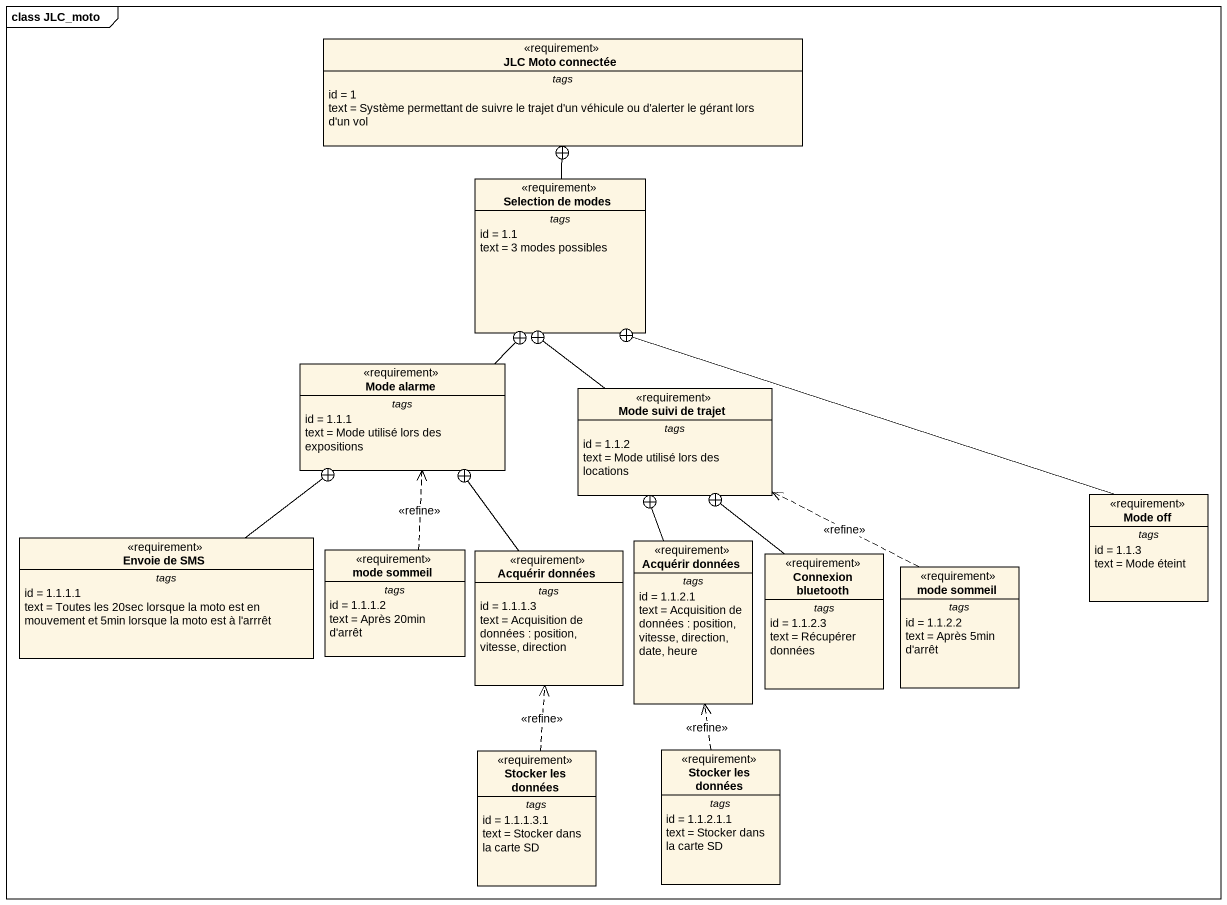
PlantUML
@startuml
mainframe class JLC_moto
hide circle
hide empty members
class "JLC Moto connectée" as JLC_Moto_connectée <<requirement>> {
  -- tags --
  id = 1
  text = Système permettant de suivre le trajet d'un véhicule ou d'alerter le gérant lors d'un vol
}
class "Selection de modes" as Selection_de_modes <<requirement>> {
  -- tags --
  id = 1.1
  text = 3 modes possibles
}
class "Mode alarme" as Mode_alarme <<requirement>> {
  -- tags --
  id = 1.1.1
  text = Mode utilisé lors des expositions
}
class "Mode suivi de trajet" as Mode_suivi_de_trajet <<requirement>> {
  -- tags --
  id = 1.1.2
  text = Mode utilisé lors des locations
}
class "Mode off" as Mode_off <<requirement>> {
  -- tags --
  id = 1.1.3
  text = Mode éteint
}
class "Envoie de SMS" as Envoie_de_SMS <<requirement>> {
  -- tags --
  id = 1.1.1.1
  text = Toutes les 20sec lorsque la moto est en mouvement et 5min lorsque la moto est à l'arrrêt
}
class "mode sommeil" as mode_sommeil <<requirement>> {
  -- tags --
  id = 1.1.1.2
  text = Après 20min d'arrêt
}
class "Acquérir données" as Acquérir_données <<requirement>> {
  -- tags --
  id = 1.1.1.3
  text = Acquisition de données : position, vitesse, direction
}
class "Acquérir données" as Acquérir_données_2 <<requirement>> {
  -- tags --
  id = 1.1.2.1
  text = Acquisition de données : position, vitesse, direction, date, heure
}
class "Connexion bluetooth" as Connexion_bluetooth <<requirement>> {
  -- tags --
  id = 1.1.2.3
  text = Récupérer données
}
class "mode sommeil" as mode_sommeil_2 <<requirement>> {
  -- tags --
  id = 1.1.2.2
  text = Après 5min d'arrêt
}
class "Stocker les données" as Stocker_les_données <<requirement>> {
  -- tags --
  id = 1.1.1.3.1
  text = Stocker dans la carte SD
}
class "Stocker les données" as Stocker_les_données_2 <<requirement>> {
  -- tags --
  id = 1.1.2.1.1
  text = Stocker dans la carte SD
}
Selection_de_modes -up-+ JLC_Moto_connectée
Mode_alarme -up-+ Selection_de_modes
Mode_suivi_de_trajet -up-+ Selection_de_modes
Mode_off -left-+ Selection_de_modes
Envoie_de_SMS -up-+ Mode_alarme
mode_sommeil .up.> Mode_alarme : <<refine>>
Acquérir_données -up-+ Mode_alarme
Acquérir_données_2 -up-+ Mode_suivi_de_trajet
Connexion_bluetooth -up-+ Mode_suivi_de_trajet
mode_sommeil_2 .up.> Mode_suivi_de_trajet : <<refine>>
Stocker_les_données .up.> Acquérir_données : <<refine>>
Stocker_les_données_2 .up.> Acquérir_données_2 : <<refine>>
@enduml
